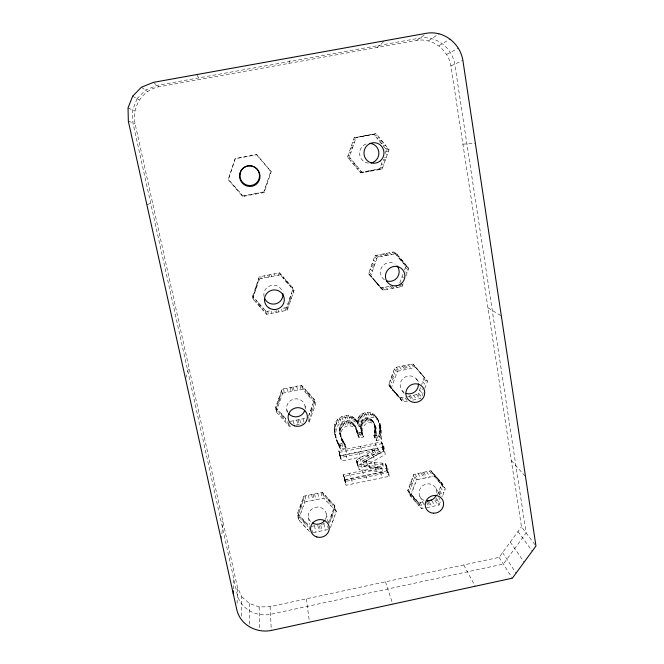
<?xml version="1.0" encoding="UTF-8"?>
<svg xmlns="http://www.w3.org/2000/svg" width="664" height="664" viewBox="0 0 664 664"><rect width="100%" height="100%" fill="white"/><g stroke="black" fill="none" stroke-linecap="round" stroke-linejoin="round"><path stroke-width="0.5" stroke-dasharray="3.32 2.49" d="M381.476 439.493L379.144 434.679L379.41 427.118L378.339 420.86L381.393 428.33L381.476 439.493L376.056 440.614L373.824 435.775C380.928 411.713 351.048 412.883 363.623 436.954L358.776 437.949L356.709 432.471M376.056 440.614C377.534 434.131 376.961 427.118 373.143 421.491M241.53 616.159L241.762 596.72L237.463 587.374L135.049 123.479C131.646 107.161 142.204 90.121 158.737 86.835L416.743 40.346C433.019 37.782 448.266 49.933 450.914 65.91L521.472 526.726L535.964 546.032M363.623 436.954C358.643 428.471 368.155 416.444 375.376 426.089M359.232 426.686C355.613 417.656 341.943 418.453 337.503 426.288C333.693 433.708 336.673 442.473 340.557 449.237L346.434 448.026C344.234 440.639 336.299 433.476 340.408 425.109C347.687 415.398 358.361 425.026 357.473 434.729L362.262 433.741C358.153 427.01 363.988 415.788 372.097 420.818C376.397 425.084 375.442 431.924 374.562 437.369L379.916 436.265C380.787 428.736 380.264 419.997 374.156 414.643C368.072 409.539 357.083 413.689 357.282 422.063L359.232 426.686C359.166 414.419 378.497 413.821 380.663 425.45M237.098 603.518L237.463 587.374M346.434 448.026C342.192 442.838 338.449 434.455 343.072 428.438C350.011 421.433 359.963 429.276 358.776 437.949M340.557 449.237C337.677 440.514 330.913 431.044 335.926 421.665C340.292 413.954 353.729 413.182 357.282 422.063M233.446 588.844L233.761 578.809M221.527 539.558L222.78 520.891M244.393 196.187L244.443 195.548M242.717 196.511L242.8 195.855L228.466 179.33L235.313 158.696L256.744 154.629L271.236 171.611L264.189 192.469L242.717 196.511L228.117 179.67L235.089 158.646L256.744 154.629M241.58 195.199L241.679 194.569M239.082 192.311L239.223 191.738M185.837 377.907L188.85 367.209M264.189 192.469L263.874 191.888L270.796 171.42L256.561 154.745M252.619 296.21L259.267 276.78L279.619 272.838L293.173 288.309L294.019 290.641L287.18 310.271L266.621 314.313L252.718 298.692L252.619 296.21L266.264 311.557L266.621 314.313M252.718 298.692L259.491 278.905L259.267 276.78M287.18 310.271L286.466 307.598L293.173 288.309M362.386 172.731L349.355 157.003L356.194 137.423L376.131 133.721L389.071 149.574L382.165 169.005L362.386 172.731L360.278 172.515L347.479 157.077L354.186 137.863L357.755 137.133M290.898 426.064L289.355 426.379L276.116 411.879L275.61 407.464L282.051 389.146L301.564 385.22L314.487 399.595L315.69 403.861L309.067 422.362L307.523 422.677M276.116 411.879L282.681 393.237L282.051 389.146M360.278 172.515L379.7 168.863L382.547 160.829L385.07 160.821M354.186 137.863L373.757 134.219L386.473 149.782L384.771 154.563L387.336 154.446M308.486 416.369L314.487 399.595M403.172 283.553L402.077 286.541L383.145 290.259L380.721 287.952L368.528 273.626L375.027 255.54L393.76 251.905L396.441 253.565L408.758 268.264L405.936 275.983M383.145 290.259L370.744 275.676L377.368 257.267L396.441 253.565M309.49 531.499L298.402 519.646L297.513 513.488L303.772 496.199L322.48 492.298L334.797 505.677L336.324 511.687L330.406 527.772M298.402 519.646L304.759 502.075L303.772 496.199M399.828 282.914L403.098 273.942M404.509 270.074L405.87 266.347L393.76 251.905M328.489 522.842L334.797 505.677M236.575 189.423L236.766 188.9M407.439 401.18L402.907 402.102L391.096 388.573L388.581 384.605L394.864 367.565L412.809 363.955L424.346 377.368L421.665 384.514M391.096 388.573L397.504 371.251L394.864 367.565M409.107 396.101L411.979 400.259L421.034 398.408L418.013 394.283L420.677 387.162L422.52 389.56M423.2 392.64L421.54 397.072L418.503 392.972M424.761 388.473L427.491 381.202L421.466 374.023M420.096 502.49L423.092 508.392L421.731 508.674L410.485 496.116L407.696 490.397L413.772 474.337L430.961 470.751L441.958 483.218L445.336 488.795L442.697 495.643L439.369 489.957M410.485 496.116L416.677 479.79L413.772 474.337M436.314 497.934L435.833 499.17L439.095 505.014L426.08 507.761M437.36 495.195L441.958 483.218M439.095 505.014L440.655 500.963L438.771 497.668M288.823 63.395L291.322 57.56M235.438 188.111L235.645 187.613M234.292 186.792L234.525 186.318M231.777 183.895L232.06 183.48M241.762 596.72L249.34 603.443L259.126 606.954L270.082 606.647L499.112 557.345L521.472 526.726M376.994 47.509L384.713 40.77M416.743 40.346L426.031 33.739M428.595 40.72L439.336 33.607M438.979 45.675L450.3 38.869M343.404 474.644L345.097 480.138L383.302 472.187L380.962 466.842L343.404 474.644L346.085 485.284L389.262 476.287L387.909 468.817L364.594 466.219L362.561 460.957L382.912 449.345L381.559 441.9L338.831 450.707L341.445 461.04L379.825 453.114L377.526 448.067L339.81 455.853M364.594 466.219L385.294 454.408L383.925 446.839L381.559 441.9M380.962 466.842L357.215 464.202L356.427 460.003L377.526 448.067M383.302 472.187L359.149 469.523L358.344 465.256L379.825 453.114M446.781 54.357L458.534 48.074M450.914 65.91L462.874 60.324M146.902 204.836L152.471 202.404M359.083 136.95L361.183 136.493M362.453 136.327L366.171 135.572M365.507 135.755L367.731 135.282M368.869 135.132L371.151 134.643M372.23 134.51L376.131 133.721M313.3 532.636L327.618 529.615M407.696 490.397L418.76 502.764L423.034 501.868L424.337 504.391M311.366 526.452L316.164 525.44M321.459 524.328L325.443 523.489M344.375 479.707L386.822 470.876L389.262 476.287M304.759 502.075L323.8 498.1L336.324 511.687M416.677 479.79L434.156 476.138L445.336 488.795M338.939 444.241L344.716 443.054M338.831 450.707L340.449 455.811L383.925 446.839M353.663 139.365L355.663 138.959M361.598 432.164L356.834 433.144L355.531 426.894M373.824 435.775L379.144 434.679M388.581 384.605L400.193 397.91L404.65 397.006L406.883 400.342M407.713 396.383L418.013 394.283M290.127 421.424L306.469 418.096M295.978 425.026L302.452 423.707M374.753 135.439L377.144 134.966M282.681 393.237L302.543 389.237L315.69 403.861M397.504 371.251L415.764 367.565L427.491 381.202M380.721 287.952L388.573 286.416L391.137 288.691M266.264 311.557L271.319 310.569L271.767 313.3M286.466 307.598L281.42 308.586L282.051 311.283M259.491 278.905L280.225 274.888L294.019 290.641M242.8 195.855L263.874 191.888M376.944 138.129L379.376 137.697M352.509 142.677L354.485 142.328M379.136 140.801L381.601 140.428M351.356 145.98L353.306 145.698M380.132 142.021L382.613 141.664M381.119 143.233L383.626 142.901M350.824 147.483L352.767 147.225M350.301 148.985L352.235 148.761M383.302 145.906L385.842 145.623M385.477 148.578L388.067 148.338M349.148 152.28L351.057 152.122M386.473 149.782L389.071 149.574M462.899 144.179L475.349 143.2M385.942 151.284L388.531 151.093M348.002 155.583L349.887 155.476M347.479 157.077L349.355 157.003M348.476 158.289L350.376 158.239M384.456 157.825L386.149 157.783M383.078 159.335L385.61 159.302M350.683 160.945L352.617 160.945M381.385 164.108L383.883 164.157M352.891 163.61L354.866 163.651M353.887 164.813L355.879 164.88M354.891 166.017L356.9 166.108M380.223 167.378L382.705 167.494M379.7 168.863L382.165 169.005M378.181 169.146L380.621 169.295M374.845 169.776L377.227 169.934M357.083 168.673L359.133 168.814M371.508 170.399L373.824 170.573M369.989 170.69L372.28 170.864M368.478 170.972L370.736 171.154M365.134 171.602L367.333 171.793M359.282 171.312L361.365 171.503M361.797 172.233L363.93 172.441M362.561 460.957L385.485 463.53L387.909 468.817M128.335 121.222L135.049 123.479M269.684 170.117L270.107 170.291M270.796 171.42L271.236 171.611M128.036 107.958L134.775 110.971M270.248 173.022L270.688 173.246M132.651 96.205L139.141 99.89M487.949 307.789L501.345 315.948M394.715 253.042L397.404 254.719M392.299 252.196L394.955 253.856M396.798 255.532L399.529 257.25M398.881 258.014L401.645 259.782M399.828 259.143L402.608 260.927M389.087 252.818L391.677 254.486M400.774 260.271L403.571 262.081M402.849 262.753L405.687 264.604M404.924 265.226L407.796 267.119M405.87 266.347L408.758 268.264M385.867 253.441L388.398 255.125M384.398 253.723L386.913 255.416M405.355 267.758L408.236 269.692M382.937 254.005L385.419 255.706M405.654 271.85L407.082 272.846M141.39 87.241L147.391 91.441M379.717 254.627L382.14 256.337M376.496 255.258L378.862 256.976M375.027 255.54L377.368 257.267M402.077 276.747L403.488 277.793M374.521 256.96L376.845 258.711M373.4 260.072L375.708 261.882M400.525 283.462L402.6 285.122M399.321 284.308L402.077 286.541M372.28 263.185L374.571 265.044M398.549 285.155L400.599 286.831M371.774 264.596L374.048 266.488M153.425 82.361L158.737 86.835M395.346 285.786L397.346 287.471M371.267 266.007L373.533 267.924M391.478 285.844L394.101 288.11M390.025 286.134L392.615 288.4M370.155 269.111L372.396 271.086M369.035 272.215L371.259 274.24M385.377 287.039L387.884 289.33M368.528 273.626L370.744 275.676M369.491 274.747L371.716 276.822M371.591 277.22L373.857 279.328M373.683 279.685L375.99 281.843M382.173 287.67L384.63 289.969M374.637 280.806L376.961 282.98M375.592 281.926L377.924 284.117M377.683 284.383L380.057 286.624M379.775 286.84L382.182 289.122M297.513 513.488L308.951 525.722L309.872 531.167M275.61 407.464L287.047 420.005M266.787 183.264L267.152 183.687M511.346 460.575L524.884 475.914M415.697 367.317L422.553 375.459M412.809 363.955L416.677 368.636M423.848 378.688L426.985 382.547M411.406 364.237L414.336 367.856M422.752 381.601L425.873 385.51M408.327 364.86L411.199 368.487M416.353 378.895L419.474 382.904M405.248 365.474L408.061 369.118M403.845 365.756L406.634 369.408M402.442 366.038L405.206 369.69M419.59 390.067L422.644 394.117M399.354 366.661L402.069 370.329M517.97 531.524L532.271 551.078M416.618 394.565L419.623 398.699M265.6 186.783L265.949 187.265M396.267 367.283L398.931 370.96M413.556 395.188L416.502 399.33M394.374 368.902L396.997 372.604M410.501 395.819L413.39 399.969M393.287 371.832L395.893 375.592M510.267 542.065L524.145 562.142M355.406 426.736C341.761 413.008 334.631 435.957 345.28 444.689L339.47 445.884C335.627 439.194 332.681 430.529 336.449 423.184C340.839 415.44 354.352 414.66 357.921 423.591C357.722 412.875 374.015 410.443 378.04 419.905M392.208 374.762L394.798 378.571M402.284 390.872L403.994 393.403M391.718 376.098L394.291 379.924M391.229 377.426L393.793 381.277M401.587 397.628L404.326 401.82M390.15 380.356L392.698 384.257M502.59 552.581L516.044 573.181M400.193 397.91L402.907 402.102M399.288 396.873L401.986 401.048M397.296 394.59L399.96 398.732M395.304 392.308L397.935 396.408M394.399 391.27L397.014 395.354M389.071 383.277L391.594 387.228M393.495 390.233L396.093 394.3M391.494 387.942L394.059 391.967M499.112 557.345L512.367 578.186M389.494 385.643L392.026 389.635M441.103 482.247L444.465 487.808M439.219 480.113L442.548 485.641M441.477 484.463L444.847 490.065M437.327 477.972L440.63 483.467M436.472 477.001L439.759 482.479M435.609 476.022L438.887 481.491M433.716 473.88L436.962 479.308M264.413 190.294L264.737 190.842M431.824 471.731L435.036 477.125M430.961 470.751L434.156 476.138M440.423 487.21L443.768 492.854M429.616 471.033L432.795 476.42M438.896 491.202L442.207 496.913M196.776 74.567L199.632 79.472M426.67 471.647L429.791 477.051M438.414 492.456L440.307 495.726M436.032 488.496L439.427 494.373M423.715 472.262L426.786 477.673M422.37 472.544L425.425 477.964M436.779 498.764L439.585 503.752M421.026 472.826L424.055 478.246M434.97 500.291L437.742 505.296M418.071 473.44L421.051 478.877M432.023 500.905L434.762 505.926M415.116 474.063L418.046 479.508M463.771 564.956L475.2 586.246M429.533 502.366L431.774 506.557M427.749 501.81L430.421 506.839M413.298 475.598L416.187 481.068M426.412 502.092L429.06 507.13M412.253 478.362L415.124 483.882M419.822 496.406L424.254 505.005M411.207 481.126L414.062 486.687M410.734 482.379L413.572 487.965M377.285 418.403L379.584 422.951M410.252 483.633L413.091 489.235M375.89 416.328L378.165 420.843M379.061 423.69L381.393 428.33M418.76 502.764L421.731 508.674M417.905 501.801L420.86 507.694M374.156 414.643L376.405 419.125M379.219 424.752L381.551 429.409M379.335 425.89L381.675 430.562M416.004 499.685L418.926 505.545M409.215 486.388L412.029 492.041M379.41 427.118L381.75 431.816M414.104 497.56L417 503.387M372.164 413.398L374.38 417.863M379.443 428.438L381.775 433.152M413.24 496.597L416.12 502.407M412.377 495.626L415.241 501.428M379.434 429.84L381.767 434.58M410.468 493.501L413.307 499.262M408.169 489.144L410.966 494.838M379.376 431.351L381.709 436.115M262.23 192.195L262.512 192.784M369.997 412.659L372.172 417.116M408.559 491.368L411.365 497.095M379.285 432.961L381.617 437.75M372.346 420.271L375.998 427.591M374.189 424.694L376.43 429.351M371.375 419.308L373.575 423.881M374.38 425.948L376.629 430.621M367.648 412.427L369.79 416.884M378.314 434.845L380.63 439.668M374.496 427.234L376.745 431.932M370.23 418.635L372.413 423.184M381.775 443.062L384.141 448.017M374.554 428.554L376.803 433.277M382.24 445.627L384.614 450.624M368.943 418.245L371.101 422.794M374.537 429.915L376.787 434.654M376.488 435.227L378.771 440.058M382.705 448.183L385.087 453.23M374.463 431.309L376.704 436.074M382.912 449.345L385.294 454.408M365.134 412.709L367.225 417.166M367.507 418.146L369.64 422.694M374.313 432.754L376.554 437.543M374.106 434.239L376.903 440.439M365.93 418.337L368.039 422.885M363.457 413.174L365.524 417.639M379.733 451.163L382.066 456.251M385.693 464.675L388.116 469.987M364.478 418.768L366.553 423.333M361.98 413.846L364.013 418.328M386.149 467.207L388.581 472.56M374.903 443.27L377.152 448.233M386.614 469.73L389.046 475.125M363.241 419.449L365.3 424.014M360.685 414.734L362.702 419.225M381.916 463.123L384.273 468.411M362.229 420.353L364.27 424.943M359.589 415.822L361.581 420.337M374.23 449.935L376.463 455.006M361.44 421.499L363.465 426.105M358.693 417.108L360.668 421.648M360.901 422.852L362.909 427.483M371.649 449.279L373.84 454.35M358.004 418.577L359.971 423.142M360.61 424.371L362.619 429.027M360.577 426.047L362.586 430.737M372.736 455.155L374.944 460.318M380.206 472.253L382.53 477.69M357.531 420.229L359.49 424.819M360.809 427.898L362.942 433.285M377.26 466.427L379.534 471.772M361.199 430.031L363.216 434.779M361.473 431.5L363.498 436.273M356.253 420.279L358.186 424.869M374.039 462.244L376.264 467.522M360.851 432.322L362.868 437.103M355.049 418.768L356.958 423.333M375.102 468.062L377.343 473.432M353.663 417.548L355.555 422.088M359.216 432.654L361.199 437.451M352.119 416.61L353.978 421.142M366.976 454.035L369.084 459.181M354.783 425.201L357.448 431.6M356.037 428.869L357.971 433.609M353.804 423.773L355.688 428.421M356.161 429.542L359.531 437.792M350.418 415.963L352.252 420.486M356.435 431.011L358.369 435.775M352.584 422.619L354.46 427.251M369.101 465.522L371.242 470.859M351.181 421.781L353.032 426.396M348.583 415.623L350.384 420.146M365.739 459.148L367.823 464.377M360.22 446.291L362.22 451.312M366.154 461.364L368.246 466.626M349.646 421.283L351.463 425.898M346.625 415.598L348.392 420.121M347.977 421.142L349.77 425.757M358.693 451.952L360.66 457.073M344.533 415.888L346.268 420.412M346.168 421.349L347.928 425.964M359.722 458.143L361.697 463.356M365.632 475.283L367.707 480.786M360.934 464.617L362.934 469.938M344.284 421.897L346.002 426.52M362.204 470.734L364.221 476.163M341.769 416.702L343.454 421.242M356.427 460.003L358.344 465.256M342.69 422.711L344.392 427.342M356.543 460.658L358.469 465.921M258.611 192.875L258.827 193.473M356.817 462.102L358.743 467.39M357.091 463.547L359.149 469.523M339.412 417.938L341.047 422.495M341.404 423.781L343.072 428.438M292.118 287.105L292.948 289.413M292.65 289.819L293.488 292.177M340.408 425.109L342.068 429.791M337.461 419.59L339.063 424.18M339.719 426.678L341.362 431.384M289.794 284.458L290.583 286.715M339.354 428.454L340.989 433.194M343.728 441.792L345.438 446.748M342.848 440.522L345.521 448.217M339.312 430.446L340.947 435.211M342.068 439.244L343.744 444.158M345.521 449.32L347.255 454.4M335.926 421.665L337.503 426.288M339.594 432.646L341.23 437.451M341.379 437.958L343.047 442.846M339.902 433.999L342.45 441.527M291.496 293.148L292.309 295.563M345.72 454.632L347.455 459.803M341.827 443.643L343.495 448.632M287.471 281.802L288.217 284.009M334.847 424.08L336.407 428.745M286.416 280.59L287.138 282.781M334.266 426.786L335.81 431.492M385.452 581.813L392.789 604.115M339.835 444.05L341.479 449.047M351.024 478.321L352.85 483.882M349.289 473.415L351.082 478.893M334.175 429.766L335.718 434.53M285.354 279.378L286.059 281.553M338.175 442.905L339.785 447.885M337.478 441.552L339.072 446.507M334.573 433.028L336.125 437.85M336.831 440.166L338.416 445.096M334.888 434.464L337.827 443.66M290.342 296.459L291.131 298.941M338.98 451.512L340.607 456.624M339.321 453.28L340.947 458.426M339.661 455.047L341.288 460.227M289.811 297.97L290.6 300.468M283.022 276.714L283.686 278.838M343.562 475.432L345.595 482.711M344.226 478.918L345.927 484.488M289.288 299.472L290.06 302.004M280.689 274.049L281.304 276.124M279.619 272.838L280.225 274.888M288.134 302.792L288.89 305.374M313.483 398.483L314.67 402.724M313.972 401.023L315.168 405.306M278.033 273.145L278.606 275.203M286.989 306.096L287.719 308.743M311.267 396.018L312.412 400.218M312.852 404.16L314.031 408.493M309.05 393.544L310.163 397.703M308.038 392.424L309.133 396.566M311.731 407.289L312.893 411.68M307.034 391.295L308.104 395.42M311.225 408.709L312.37 413.124M284.889 307.905L285.578 310.586M310.719 410.128L311.856 414.568M304.809 388.822L305.838 392.905M333.834 504.632L335.353 510.624M334.299 507.022L335.826 513.048M309.598 413.249L310.719 417.747M331.726 502.341L333.203 508.3M333.22 509.977L334.722 516.061M302.577 386.348L303.572 390.382M254.984 193.564L255.134 194.17M274.539 273.817L275.045 275.892M301.564 385.22L302.543 389.237M329.61 500.042L331.054 505.968M328.647 499.004L330.074 504.906M332.133 512.932L333.61 519.057M308.702 417.282L309.582 420.918M327.684 497.959L329.095 503.843M331.635 514.268L333.112 520.427M308.411 419.615L309.067 422.362M305.067 406.011L305.78 409.041M331.145 515.613L332.614 521.788M300.045 385.527L300.999 389.552M325.567 495.651L326.937 501.503M330.066 518.559L331.51 524.784M323.443 493.344L324.779 499.162M322.48 492.298L323.8 498.1M328.979 521.506L329.385 523.298M326.29 513.795L328.049 521.638M321.019 492.605L322.314 498.407M327.634 525.846L328.232 528.544M296.692 386.199L297.588 390.241M303.141 418.776L304.137 423.366M317.807 493.277L319.044 499.096M271.036 274.498L271.485 276.581M323.849 523.821L325.186 530.129M278.141 310.171L278.515 311.972M293.339 386.871L294.177 390.922M299.813 419.449L300.759 424.055M314.587 493.941L315.773 499.776M320.845 525.398L321.94 530.818M298.302 419.756L299.215 424.371M313.126 494.248L314.288 500.083M319.384 525.705L320.463 531.125M276.548 310.478L276.905 312.287M291.82 387.178L292.625 391.237M269.451 274.805L269.866 276.896M317.757 525.108L318.986 531.441M311.665 494.555L312.802 500.399M253.341 193.871L253.457 194.486M340.449 455.811L341.445 461.04M345.097 480.138L346.085 485.284M296.791 420.063L297.679 424.686M290.292 387.486L291.073 391.553M274.962 310.793L275.303 312.603M314.562 525.78L315.74 532.121M308.453 495.228L309.524 501.079M267.858 275.112L268.239 277.212M385.485 463.53L386.822 470.876M293.463 420.744L294.119 424.445M286.939 388.158L287.653 392.241M312.014 530.088L312.487 532.81M305.232 495.892L306.253 501.768M308.478 517.53L309.673 524.485M303.282 497.552L304.261 503.453M306.826 523.448L307.872 529.764M302.203 500.531L303.166 506.483M283.578 388.838L284.242 392.93M304.701 521.174L305.706 527.448M286.79 409.721L287.23 412.485M288.765 422.661L289.355 426.379M301.124 503.503L302.07 509.504M303.73 520.136L304.718 526.403M287.744 421.549L288.325 425.25M300.634 504.856L301.572 510.873M302.759 519.099L303.73 525.349M300.153 506.209L301.082 512.251M264.355 275.792L264.679 277.901M281.553 390.581L282.167 394.698M300.626 516.816L301.564 523.024M285.371 418.179L286.059 422.769M299.074 509.172L299.987 515.264M298.485 514.525L299.389 520.709M298.003 512.143L298.891 518.277M280.44 393.735L281.038 397.91M251.697 194.178L251.781 194.801M283.138 415.73L283.785 420.279M267.849 311.25L268.223 313.997M282.125 414.61L282.748 419.142M279.328 396.889L279.909 401.114M306.32 598.845L309.482 622.176M281.104 413.498L281.719 418.013M278.83 398.317L279.395 402.575M278.324 399.753L278.888 404.027M278.872 411.041L279.436 415.515M277.212 402.899L277.759 407.231M265.202 310.362L265.534 313.093M260.852 276.465L261.11 278.589M276.631 408.584L277.162 413.016M276.108 406.036L276.631 410.427M262.869 307.739L263.151 310.42M258.744 278.299L258.96 280.457M260.52 305.1L260.769 307.739M257.599 281.644L257.79 283.868M259.458 303.904L259.682 306.519M258.387 302.701L258.603 305.299M256.453 284.989L256.628 287.271M255.939 286.508L256.096 288.815M255.416 288.027L255.574 290.359M256.038 300.062L256.204 302.61M254.279 291.363L254.412 293.762M270.082 606.647L271.31 630.451M253.689 297.414L253.814 299.921M253.133 294.7L253.25 297.157M248.07 194.859L248.087 195.498M259.126 606.954L259.773 630.8M249.34 603.443L249.465 627.148M287.562 411.937A9.321 9.005 -14.3 0 1 294.16 399.014A9.321 9.005 -14.3 0 1 305.199 408.36M264.015 296.493A9.562 9.462 -0.3 0 1 281.984 290.492M310.511 521.489A9.105 8.582 -16.6 0 1 310.711 510.018A9.105 8.582 -16.6 0 1 322.712 508.508A9.105 8.582 -16.6 0 1 325.277 519.638M368.412 163.128A9.902 9.636 -85.2 0 1 366.727 143.714M384.381 279.776A9.503 9.304 -52.9 0 1 382.099 266.679A9.503 9.304 -52.9 0 1 395.18 264.139M404.036 392.399A9.246 8.889 -34.2 0 1 404.119 377.65A9.246 8.889 -34.2 0 1 418.146 382.298M424.088 500.382A9.022 8.474 -28.4 0 1 419.499 490.074A9.022 8.474 -28.4 0 1 429.815 483.948A9.022 8.474 -28.4 0 1 436.779 492.846M137.066 98.704L132.617 110.008L132.891 122.757L237.297 594.761C240.932 609.145 256.362 617.155 270.48 614.308L503.378 564.06L526.137 532.943L454.749 64.117C452.076 47.841 436.547 35.441 419.963 38.056L157.036 85.399L145.466 90.096L137.066 98.704M383.701 451.014L363.233 462.692L386.282 465.273L387.627 472.66L344.94 481.549L343.969 476.453L381.734 468.601L357.846 465.954L357.058 461.737L378.289 449.727L340.35 457.562L339.362 452.383L382.339 443.527L383.701 451.014"/><path stroke-width="1" d="M233.288 593.857L233.379 590.852M427.301 500.971L431.575 500.075M304.71 410.676A9.321 9.005 -14.3 0 1 288.898 413.879M282.897 293.646A9.562 9.462 -0.3 0 1 264.812 298.833M324.854 520.285A9.105 8.582 -16.6 0 1 312.279 522.933M370.064 143.399A9.902 9.636 -85.2 0 1 370.919 163.004M396.981 265.774A9.503 9.304 -52.9 0 1 386.548 280.872M418.411 383.833A9.246 8.889 -34.2 0 1 406.136 393.42M436.248 495.054A9.022 8.474 -28.4 0 1 427.06 501.029M132.651 96.205L128.036 107.958L128.335 121.222L236.948 610.332C240.733 625.206 256.727 633.406 271.31 630.451L512.367 578.186L535.964 546.032L462.874 60.324C460.127 43.409 444.025 30.486 426.786 33.2L153.425 82.361L141.39 87.241L132.651 96.205M239.887 174.831A9.977 9.786 60.8 0 0 254.071 184.584A9.977 9.786 60.8 0 0 255.134 167.436A9.977 9.786 60.8 0 0 239.887 174.831M433.492 513.214A9.346 8.748 -28.3 0 0 442.822 500.249A9.346 8.748 -28.3 0 0 426.944 499.536A9.346 8.748 -28.3 0 0 433.492 513.214M316.794 536.977A9.437 8.864 -16.8 0 0 329.153 526.552A9.437 8.864 -16.8 0 0 313.823 521.904A9.437 8.864 -16.8 0 0 316.794 536.977M414.361 402.409A9.587 9.196 -34 0 0 423.898 388.93A9.587 9.196 -34 0 0 407.588 387.983A9.587 9.196 -34 0 0 414.361 402.409M294.559 425.881A9.669 9.321 -14.6 0 0 307.216 415.091A9.669 9.321 -14.6 0 0 291.438 410.037A9.669 9.321 -14.6 0 0 294.559 425.881M239.604 175.371A10.367 10.167 60.7 0 0 254.345 185.497A10.367 10.167 60.7 0 0 255.457 167.685A10.367 10.167 60.7 0 0 239.604 175.371M380.389 160.812A10.284 10.002 -84.4 0 0 377.401 143.283A10.284 10.002 -84.4 0 0 364.113 154.787A10.284 10.002 -84.4 0 0 380.389 160.812M268.845 307.872A9.927 9.811 -2.1 0 0 284.292 300.402A9.927 9.811 -2.1 0 0 270.041 290.915A9.927 9.811 -2.1 0 0 268.845 307.872M396.79 285.736A9.86 9.645 -52 0 0 402.65 269.725A9.86 9.645 -52 0 0 386.041 272.937A9.86 9.645 -52 0 0 396.79 285.736"/></g></svg>
